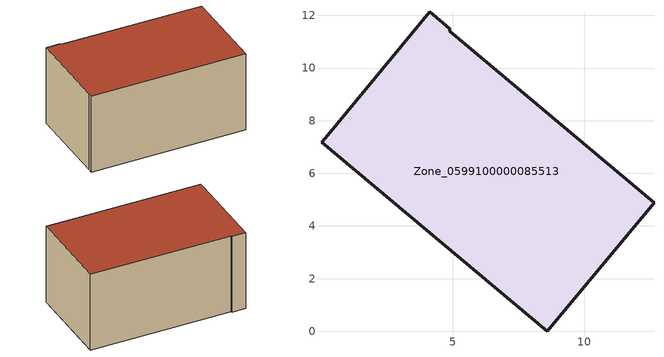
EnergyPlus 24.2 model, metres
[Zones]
Zone_0599100000085513
 floor ground (C_G): 4.12,12.14 4.88,11.5 4.89,11.4 12.65,4.88 8.59,0 0.01,7.19 0.25,7.45 z0
 wall outside (C_F): 4.88,11.5 4.12,12.14 0.25,7.45 0.01,7.19 8.59,0 12.65,4.88 4.89,11.4 4.88,11.5 z0:5.84
 roof outside (C_R): 0.01,7.19 8.59,0 12.65,4.88 4.89,11.4 4.88,11.5 4.12,12.14 0.25,7.45 z5.84
[BUILDING]
Pand.0599100000085513: North Axis=0; Terrain=City; Loads Convergence Tolerance Value=0.04; Temperature Convergence Tolerance Value=0.4; Solar Distribution=FullExterior; Maximum Number of Warmup Days=25; Minimum Number of Warmup Days=1
[Site:Location]
Rotterdam.The.Hague.AP_ZH_NLD Design_Conditions: Latitude=51.96; Longitude=4.45; Time Zone=1; Elevation=-4.5
[SITE:GROUNDTEMPERATURE:BUILDINGSURFACE]
18, 18, 18, 18, 18, 18, 18, 18, 18, 18, 18, 18
[MATERIAL] Thermal Absorptance=0.9; Solar Absorptance=0.7; Visible Absorptance=0.7
Name | Roughness | Thickness | Conductivity | Density | Specific Heat
G.TI.1946-1964 | MediumSmooth | 0.15 | 1 | 540 | 1210
F.TI.1946-1964 | Rough | 0.3 | 0.857143 | 1920 | 840
R.TI.1946-1964 | MediumRough | 0.2 | 0.277778 | 1500 | 1000
[CONSTRUCTION]
C_G: G.TI.1946-1964
C_F: F.TI.1946-1964
C_R: R.TI.1946-1964
[ZONE]
Zone_0599100000085513: Type=1; Multiplier=1; Ceiling Height=Autocalculate; Volume=Autocalculate; Floor Area=autocalculate; Part of Total Floor Area=Yes
[ZONEINFILTRATION:DESIGNFLOWRATE]
Infil_Zone_0599100000085513: Zone or ZoneList or Space or SpaceList=Zone_0599100000085513; Schedule=AlwaysOn; Design Flow Rate Calculation Method=Flow/Area; Flow Rate per Floor Area=0.003; Constant Term Coefficient=1; Temperature Term Coefficient=0; Velocity Term Coefficient=0; Velocity Squared Term Coefficient=0
[HVACTEMPLATE:ZONE:IDEALLOADSAIRSYSTEM]
Zone_0599100000085513: Maximum Heating Supply Air Temperature=50; Minimum Cooling Supply Air Temperature=13; Maximum Heating Supply Air Humidity Ratio=0.0156; Minimum Cooling Supply Air Humidity Ratio=0.0077; Heating Limit=NoLimit; Cooling Limit=NoLimit; Dehumidification Control Type=ConstantSensibleHeatRatio; Cooling Sensible Heat Ratio=0.7; Dehumidification Setpoint=60; Humidification Control Type=None; Humidification Setpoint=30; Outdoor Air Method=None; Outdoor Air Flow Rate per Person=0.00944; Outdoor Air Flow Rate per Zone Floor Area=0; Outdoor Air Flow Rate per Zone=0; Demand Controlled Ventilation Type=None; Outdoor Air Economizer Type=NoEconomizer; Heat Recovery Type=None; Sensible Heat Recovery Effectiveness=0.7; Latent Heat Recovery Effectiveness=0.65
[ZONECONTROL:THERMOSTAT]
ThermostatControl_Zone_0599100000085513: Zone or ZoneList=Zone_0599100000085513; Control Type Schedule=DualSetpointControlType; Control 1=Thermostat_Zone_0599100000085513; Temperature Difference Between Cutout And Setpoint=0
[THERMOSTATSETPOINT:DUALSETPOINT]
Thermostat_Zone_0599100000085513: Heating Setpoint Temperature Schedule=HeatingSetpoint_Zone_0599100000085513; Cooling Setpoint Temperature Schedule=CoolingSetpoint_Zone_0599100000085513
[SCHEDULE:COMPACT]
HeatingSetpoint_Zone_0599100000085513: Through: 12/31, For: AllDays, Until: 24:00, 21
CoolingSetpoint_Zone_0599100000085513: Through: 12/31, For: AllDays, Until: 24:00, 24
DualSetpointControlType: Through: 12/31, For: AllDays, Until: 24:00, 4
AlwaysOn: Through: 12/31, For: AllDays, Until: 24:00, 1
